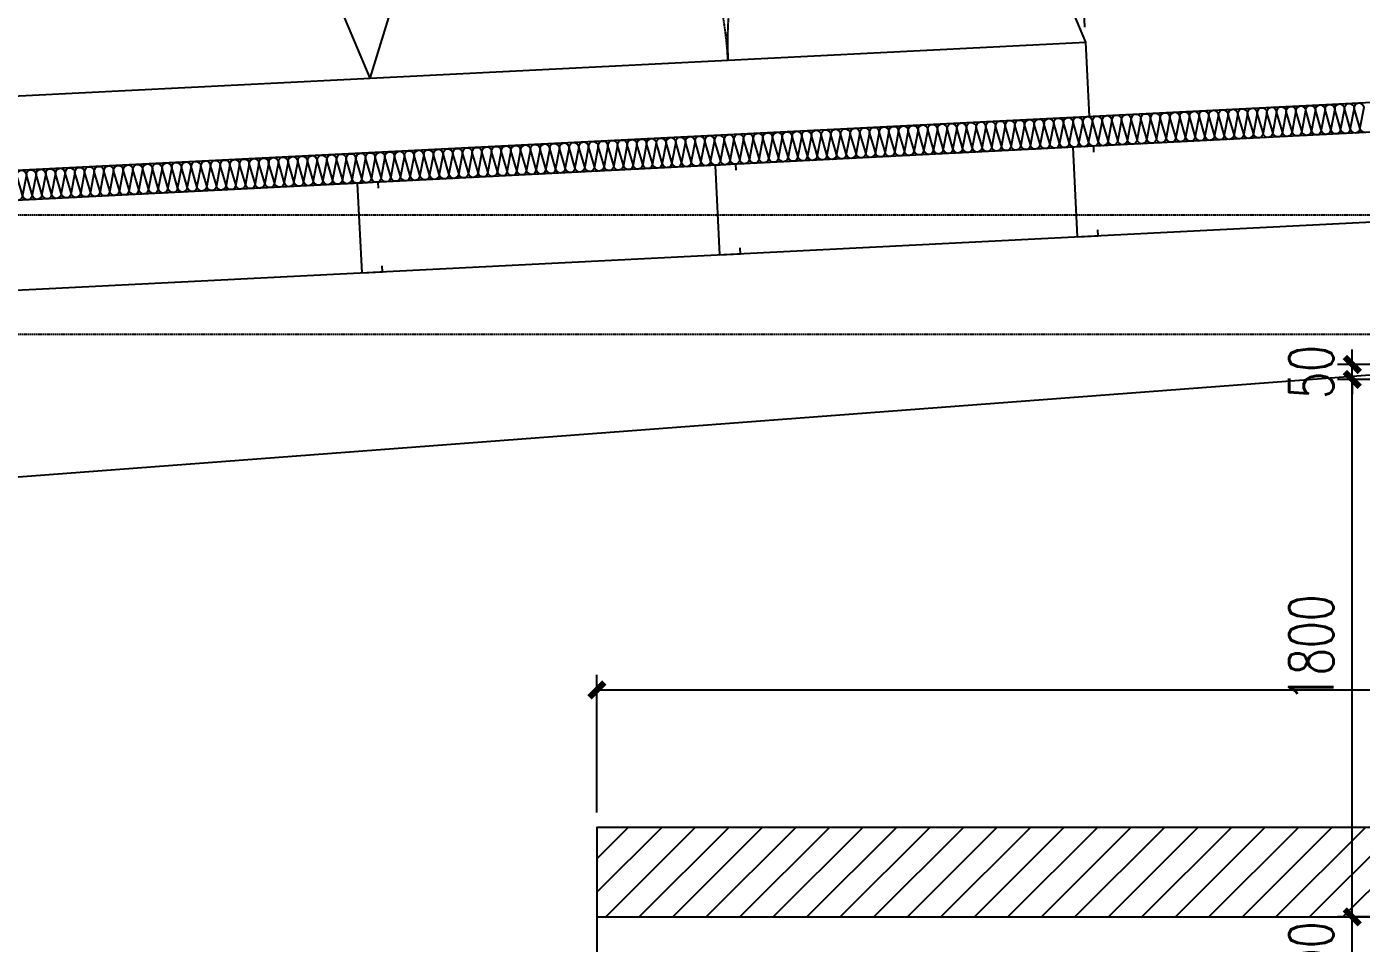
# Model space of a CAD drawing. Extents: x -1899985 to 1774885, y 556286 to 2175695.
# Drawn here: x -1749321 to -1744850, y 577919 to 580989 of the extents above; entities that cross this region are included whole.
import ezdxf

# ---------------------------------------------------------------- set-up
doc = ezdxf.new("R2010")
doc.units = 0
doc.header["$LTSCALE"] = 10
doc.header["$MEASUREMENT"] = 0
for name, pattern in [('20剖面图$0$__DASH', [0.35, 0.25, -0.1]), ('20剖面图$0$DASH', [0.35, 0.25, -0.1]), ('20剖面图$0$DOTE', [2.42, 2, -0.2, 0.02, -0.2])]:
    doc.linetypes.add(name, pattern=pattern)
doc.layers.get('Defpoints').update_dxf_attribs({"color": 210})
for name, color, linetype in [('20剖面图$0$A-AXIS-DOTE', 14, '20剖面图$0$DOTE'), ('20剖面图$0$A-HATCH-2', 251, 'Continuous'), ('20剖面图$0$A-LIN-V', 9, 'Continuous'), ('20剖面图$0$A-SFCE', 30, 'Continuous'), ('20剖面图$0$AS-COLN', 6, 'Continuous'), ('20剖面图$0$建-尺寸', 3, 'Continuous'), ('A-LIN-V', 9, 'Continuous')]:
    doc.layers.add(name, color=color, linetype=linetype)
doc.styles.add('20剖面图$0$A-DIM_T3', font='SIMPLEX', dxfattribs={"width": 0.705882, "bigfont": 'GBCBIG'})
doc.dimstyles.new('20剖面图$0$A-DIM&&50', dxfattribs={"dimtxt": 148.75, "dimasz": 50, "dimexe": 50, "dimexo": 50, "dimgap": 63.125, "dimtad": 1, "dimdec": 0, "dimzin": 0, "dimdsep": 46, "dimtxsty": '20剖面图$0$A-DIM_T3', "dimblk": '20剖面图$0$_ArchTick', "dimcen": 0.09, "dimclrt": 7, "dimazin": 2, "dimtfac": 1, "dimtdec": 0, "dimtix": 1, "dimtmove": 2, "dimatfit": 3, "dimfxl": 1, "dimtolj": 1, "dimtzin": 0, "dimarcsym": 0})

# ---------------------------------------------------------------- blocks, each defined once
blk = doc.blocks.new('20剖面图$0$_ArchTick')
at = {"color": 0, "linetype": 'ByBlock', "const_width": 0.4}
blk.add_lwpolyline([(-0.5, -0.5), (0.5, 0.5)], dxfattribs=at)
blk = doc.blocks.new('*D548')
at = {"layer": '20剖面图$0$建-尺寸', "color": 0, "lineweight": -2, "transparency": 16777216}
for p, q in [((-519.6, 2150), (-519.6, 2200)), ((-160, 2150), (-569.6, 2150)), ((-519.6, 2100), (-519.6, 2150)), ((-160, 2100), (-569.6, 2100)), ((-519.6, 2100), (-519.6, 2050))]:
    blk.add_line(p, q, dxfattribs=at)
at = {"layer": 'Defpoints', "color": 0, "transparency": 16777216}
for p in [(-519.6, 2150), (-110, 2150), (-110, 2100)]:
    blk.add_point(p, dxfattribs=at)
at = {"layer": '20剖面图$0$建-尺寸', "color": 0, "lineweight": -2, "transparency": 16777216, "xscale": 50, "yscale": 50, "zscale": 50}
for p, rotation in [((-519.6, 2150), 270), ((-519.6, 2100), 90)]:
    blk.add_blockref('20剖面图$0$_ArchTick', p, dxfattribs=dict(at, rotation=rotation))
at = {"layer": '20剖面图$0$建-尺寸', "color": 7, "transparency": 16777216, "insert": (-657.1, 2125), "char_height": 148.75, "attachment_point": 5, "rotation": 90, "style": '20剖面图$0$A-DIM_T3'}
blk.add_mtext('\\A1;50', dxfattribs=at)
blk = doc.blocks.new('*D549')
at = {"layer": '20剖面图$0$建-尺寸', "color": 0, "lineweight": -2, "transparency": 16777216}
for p, q in [((-160, 2100), (-569.6, 2100)), ((-519.6, 300), (-519.6, 2100)), ((-160, 300), (-569.6, 300))]:
    blk.add_line(p, q, dxfattribs=at)
at = {"layer": 'Defpoints', "color": 0, "transparency": 16777216}
for p in [(-519.6, 2100), (-110, 2100), (-110, 300)]:
    blk.add_point(p, dxfattribs=at)
at = {"layer": '20剖面图$0$建-尺寸', "color": 0, "lineweight": -2, "transparency": 16777216, "xscale": 50, "yscale": 50, "zscale": 50}
for p, rotation in [((-519.6, 2100), 90), ((-519.6, 300), 270)]:
    blk.add_blockref('20剖面图$0$_ArchTick', p, dxfattribs=dict(at, rotation=rotation))
at = {"layer": '20剖面图$0$建-尺寸', "color": 7, "transparency": 16777216, "insert": (-657.1, 1200), "char_height": 148.75, "attachment_point": 5, "rotation": 90, "style": '20剖面图$0$A-DIM_T3'}
blk.add_mtext('\\A1;1800', dxfattribs=at)
blk = doc.blocks.new('*D550')
at = {"layer": '20剖面图$0$建-尺寸', "color": 0, "lineweight": -2, "transparency": 16777216}
for p, q in [((-519.6, 300), (-519.6, 350)), ((-160, 300), (-569.6, 300)), ((-519.6, 0), (-519.6, 300)), ((-160, 0), (-569.6, 0)), ((-519.6, 0), (-519.6, -50))]:
    blk.add_line(p, q, dxfattribs=at)
at = {"layer": 'Defpoints', "color": 0, "transparency": 16777216}
for p in [(-519.6, 300), (-110, 300), (-110, 0)]:
    blk.add_point(p, dxfattribs=at)
at = {"layer": '20剖面图$0$建-尺寸', "color": 0, "lineweight": -2, "transparency": 16777216, "xscale": 50, "yscale": 50, "zscale": 50}
for p, rotation in [((-519.6, 300), 270), ((-519.6, 0), 90)]:
    blk.add_blockref('20剖面图$0$_ArchTick', p, dxfattribs=dict(at, rotation=rotation))
at = {"layer": '20剖面图$0$建-尺寸', "color": 7, "transparency": 16777216, "insert": (-657.1, 150), "char_height": 148.75, "attachment_point": 5, "rotation": 90, "style": '20剖面图$0$A-DIM_T3'}
blk.add_mtext('\\A1;300', dxfattribs=at)
blk = doc.blocks.new('*D551')
at = {"layer": '20剖面图$0$建-尺寸', "color": 0, "lineweight": -2, "transparency": 16777216}
for p, q in [((-3050, 650), (-3050, 1110.2)), ((3050, 650), (3050, 1110.2)), ((-3050, 1060.2), (3050, 1060.2))]:
    blk.add_line(p, q, dxfattribs=at)
at = {"layer": 'Defpoints', "color": 0, "transparency": 16777216}
for p in [(3050, 1060.2), (-3050, 600), (3050, 600)]:
    blk.add_point(p, dxfattribs=at)
at = {"layer": '20剖面图$0$建-尺寸', "color": 0, "lineweight": -2, "transparency": 16777216, "xscale": 50, "yscale": 50, "zscale": 50, "rotation": 180}
blk.add_blockref('20剖面图$0$_ArchTick', (-3050, 1060.2), dxfattribs=at)
at = {"layer": '20剖面图$0$建-尺寸', "color": 0, "lineweight": -2, "transparency": 16777216, "xscale": 50, "yscale": 50, "zscale": 50}
blk.add_blockref('20剖面图$0$_ArchTick', (3050, 1060.2), dxfattribs=at)
at = {"layer": '20剖面图$0$建-尺寸', "color": 7, "transparency": 16777216, "insert": (382.4, 1197.7), "char_height": 148.75, "attachment_point": 5, "style": '20剖面图$0$A-DIM_T3'}
blk.add_mtext('\\A1;6100', dxfattribs=at)
blk = doc.blocks.new('20剖面图$0$CURVEPATTERNLIB$SYSLIB$岩棉板')
at = {"color": 0}
for p, q in [((0, -17), (12, -67)), ((12, -67), (24, -17))]:
    blk.add_line(p, q, dxfattribs=at)
for centre, start, end in [((12, -17), 0, 180), ((0, -67), 270, 0), ((24, -67), 180, 270)]:
    blk.add_arc(centre, 12, start, end, dxfattribs=at)
blk = doc.blocks.new('*D594')
at = {"layer": '20剖面图$0$建-尺寸', "color": 0, "lineweight": -2, "transparency": 16777216}
for p, q in [((-1777489.3, 580880.8), (-1777473.7, 581190.4)), ((-1777476.2, 581140.5), (-1772682.3, 580899.3)), ((-1772695.3, 580639.6), (-1772679.7, 580949.2))]:
    blk.add_line(p, q, dxfattribs=at)
at = {"layer": 'Defpoints', "color": 0, "transparency": 16777216}
for p in [(-1772682.3, 580899.3), (-1777491.8, 580830.9), (-1772697.8, 580589.7)]:
    blk.add_point(p, dxfattribs=at)
at = {"layer": '20剖面图$0$建-尺寸', "color": 0, "lineweight": -2, "transparency": 16777216, "xscale": 50, "yscale": 50, "zscale": 50}
for p, rotation in [((-1777476.2, 581140.5), 177.1195904165195), ((-1772682.3, 580899.3), 357.1195904165195)]:
    blk.add_blockref('20剖面图$0$_ArchTick', p, dxfattribs=dict(at, rotation=rotation))
at = {"layer": '20剖面图$0$建-尺寸', "color": 7, "transparency": 16777216, "insert": (-1775072.3, 581157.2), "char_height": 148.75, "attachment_point": 5, "rotation": 357.1196, "style": '20剖面图$0$A-DIM_T3'}
blk.add_mtext('\\A1;4800', dxfattribs=at)
blk = doc.blocks.new('20剖面图$0$G$C2C10B007')
at = {"layer": '20剖面图$0$A-LIN-V'}
h = blk.add_hatch(dxfattribs=at)
h.set_pattern_fill('ANSI31', color=252, scale=50)
h.set_pattern_definition([(45, (0, 400), (-56.1266, 56.1266), [])])
h.paths.add_polyline_path([(-150, 600), (-3050, 600), (-3050, 300), (3050, 300), (3050, 600), (150, 600), (150, 2100), (-150, 2100)])
blk.add_lwpolyline([(-150, 600), (-3050, 600), (-3050, 300), (3050, 300), (3050, 600), (150, 600), (150, 2100), (-150, 2100), (-150, 600)], dxfattribs=at)
at = {"layer": '20剖面图$0$A-SFCE', "linetype": '20剖面图$0$DASH'}
blk.add_line((-3050, 300), (-3050, 0), dxfattribs=at)
at = {"layer": '20剖面图$0$建-尺寸'}
for p1, p2, picture, middle in [((-110, 2100), (-110, 2150), '*D548', (-657.1, 2125)), ((-110, 300), (-110, 2100), '*D549', (-657.1, 1200)), ((-110, 0), (-110, 300), '*D550', (-657.1, 150))]:
    dim = blk.add_aligned_dim(p1=p1, p2=p2, distance=409.6, dimstyle='20剖面图$0$A-DIM&&50', dxfattribs=at)
    dim.commit()
    dim.dimension.update_dxf_attribs({"geometry": picture, "text_midpoint": middle})
dim = blk.add_linear_dim(base=(3050, 1060.2), p1=(-3050, 600), p2=(3050, 600), angle=0, dimstyle='20剖面图$0$A-DIM&&50', dxfattribs=at)
dim.commit()
dim.dimension.update_dxf_attribs({"geometry": '*D551', "text_midpoint": (382.4, 1197.7), "dimtype": 161})
blk = doc.blocks.new('20剖面图$0$G$C845E5159')
at = {"layer": '20剖面图$0$A-LIN-V', "color": 2}
for p, q in [((300, 700), (8250, 1100)), ((300, 0), (8250, 600))]:
    blk.add_line(p, q, dxfattribs=at)
at = {"layer": '20剖面图$0$A-LIN-V'}
for points in [[(6865.1, 1310.7), (6864.1, 1330.6), (6794.2, 1327.1), (6809.3, 1027.5), (6879.2, 1031), (6878.2, 1051)], [(5666.6, 1250.4), (5665.6, 1270.3), (5595.7, 1266.8), (5610.8, 967.2), (5680.7, 970.7), (5679.7, 990.7)], [(4468.1, 1190.1), (4467.1, 1210), (4397.2, 1206.5), (4412.3, 906.9), (4482.2, 910.4), (4481.2, 930.4)]]:
    blk.add_lwpolyline(points, dxfattribs=at)
at = {"layer": '20剖面图$0$AS-COLN'}
for p, q in [((8250, 1500.5), (401.1, 1105.6)), ((8250, 1400.4), (400.1, 1005.4))]:
    blk.add_line(p, q, dxfattribs=at)
at = {"layer": '20剖面图$0$A-HATCH-2', "xscale": -1.354458951392196, "yscale": 1.351351351351351, "zscale": 1.351351351351351, "rotation": 2.88037755284905}
for p in [(7767.9, 1483.3), (6858.9, 1437.5), (6891.3, 1439.2), (6923.8, 1440.8), (6956.3, 1442.4), (6988.7, 1444.1), (7021.2, 1445.7), (7053.7, 1447.3), (7086.1, 1449), (7118.6, 1450.6), (7151.1, 1452.2), (7183.5, 1453.9), (7216, 1455.5), (7248.5, 1457.1), (7280.9, 1458.8), (7313.4, 1460.4), (7345.9, 1462), (7378.3, 1463.7), (7410.8, 1465.3), (7443.3, 1466.9), (7475.7, 1468.6), (7508.2, 1470.2), (7540.7, 1471.8), (7573.1, 1473.5), (7605.6, 1475.1), (7638.1, 1476.7), (7670.5, 1478.4), (7703, 1480), (7735.5, 1481.6), (5982.3, 1393.4), (6014.8, 1395.1), (6047.2, 1396.7), (6079.7, 1398.3), (6112.2, 1400), (6144.6, 1401.6), (6177.1, 1403.2), (6209.6, 1404.9), (6242, 1406.5), (6274.5, 1408.1), (6307, 1409.8), (6339.4, 1411.4), (6371.9, 1413), (6404.4, 1414.7), (6436.8, 1416.3), (6469.3, 1417.9), (6501.8, 1419.6), (6534.2, 1421.2), (6566.7, 1422.8), (6599.2, 1424.5), (6631.6, 1426.1), (6664.1, 1427.7), (6696.6, 1429.4), (6729, 1431), (6761.5, 1432.6), (6794, 1434.3), (6826.4, 1435.9), (5105.7, 1349.3), (5138.2, 1350.9), (5170.7, 1352.6), (5203.1, 1354.2), (5235.6, 1355.8), (5268.1, 1357.5), (5300.5, 1359.1), (5333, 1360.7), (5365.4, 1362.4), (5397.9, 1364), (5430.4, 1365.6), (5462.8, 1367.3), (5495.3, 1368.9), (5527.8, 1370.5), (5560.2, 1372.2), (5592.7, 1373.8), (5625.2, 1375.4), (5657.6, 1377.1), (5690.1, 1378.7), (5722.6, 1380.3), (5755, 1382), (5787.5, 1383.6), (5820, 1385.2), (5852.4, 1386.9), (5884.9, 1388.5), (5917.4, 1390.1), (5949.8, 1391.8), (4196.7, 1303.6), (4229.1, 1305.2), (4261.6, 1306.8), (4294.1, 1308.5), (4326.5, 1310.1), (4359, 1311.7), (4391.5, 1313.4), (4423.9, 1315), (4456.4, 1316.6), (4488.9, 1318.3), (4521.3, 1319.9), (4553.8, 1321.5), (4586.3, 1323.2), (4618.7, 1324.8), (4651.2, 1326.4), (4683.7, 1328.1), (4716.1, 1329.7), (4748.6, 1331.3), (4781.1, 1333), (4813.5, 1334.6), (4846, 1336.2), (4878.5, 1337.9), (4910.9, 1339.5), (4943.4, 1341.1), (4975.9, 1342.8), (5008.3, 1344.4), (5040.8, 1346), (5073.3, 1347.7), (3320.1, 1259.5), (3352.6, 1261.1), (3385, 1262.7), (3417.5, 1264.4), (3450, 1266), (3482.4, 1267.6), (3514.9, 1269.3), (3547.4, 1270.9), (3579.8, 1272.5), (3612.3, 1274.2), (3644.8, 1275.8), (3677.2, 1277.4), (3709.7, 1279.1), (3742.2, 1280.7), (3774.6, 1282.3), (3807.1, 1284), (3839.5, 1285.6), (3872, 1287.2), (3904.5, 1288.9), (3936.9, 1290.5), (3969.4, 1292.1), (4001.9, 1293.8), (4034.3, 1295.4), (4066.8, 1297), (4099.3, 1298.7), (4131.7, 1300.3), (4164.2, 1301.9), (3287.6, 1257.8)]:
    blk.add_blockref('20剖面图$0$CURVEPATTERNLIB$SYSLIB$岩棉板', p, dxfattribs=at)
at = {"layer": '20剖面图$0$A-LIN-V'}
blk.add_blockref('20剖面图$0$G$C2C10B007', (8250, -1550), dxfattribs=at)
blk = doc.blocks.new('20剖面图$0$1231534634654')
at = {"layer": '20剖面图$0$A-LIN-V'}
for points in [[(-1775094.8, 580710.3), (-1775448, 581857.1)], [(-1775094.8, 580710.3), (-1774628.2, 581815.9)], [(-1772697.8, 580589.7), (-1773051.1, 581736.5)], [(-1777491.8, 580830.9), (-1772697.8, 580589.7)], [(-1772710.4, 580340), (-1772697.8, 580589.7)]]:
    blk.add_lwpolyline(points, dxfattribs=at)
at = {"layer": '20剖面图$0$A-LIN-V', "linetype": '20剖面图$0$DASH'}
for centre, start, end in [((-1775094.8, 580710.3), 107.1196, 177.1196), ((-1775094.8, 580710.3), 357.1196, 67.1196), ((-1772697.8, 580589.7), 107.1196, 177.1196)]:
    blk.add_arc(centre, 1200, start, end, dxfattribs=at)
at = {"layer": '20剖面图$0$建-尺寸'}
dim = blk.add_aligned_dim(p1=(-1777491.8, 580830.9), p2=(-1772697.8, 580589.7), distance=310, dimstyle='20剖面图$0$A-DIM&&50', dxfattribs=at)
dim.commit()
dim.dimension.update_dxf_attribs({"geometry": '*D594', "text_midpoint": (-1775072.3, 581157.2)})
blk = doc.blocks.new('20剖面图$0$42432')
at = {"layer": '20剖面图$0$A-LIN-V', "rotation": 5.760755105663479}
blk.add_blockref('20剖面图$0$1231534634654', (125748.8, 181213.9), dxfattribs=at)
blk = doc.blocks.new('20剖面图')
at = {"layer": '20剖面图$0$A-AXIS-DOTE', "linetype": '20剖面图$0$__DASH', "ltscale": 2}
for p, q in [((-1669330, 580357.5), (-1785568.2, 580357.5)), ((-1669330, 579957.5), (-1785568.2, 579957.5))]:
    blk.add_line(p, q, dxfattribs=at)
at = {"layer": '20剖面图$0$A-LIN-V'}
for name, p in [('20剖面图$0$G$C845E5159', (-1752610.4, 579257.5)), ('20剖面图$0$42432', (-49500, 0))]:
    blk.add_blockref(name, p, dxfattribs=at)

msp = doc.modelspace()

# ---------------------------------------------------------------- block references
at = {"layer": 'A-LIN-V'}
msp.add_blockref('20剖面图', (0, 0), dxfattribs=at)

doc.saveas('drawing.dxf')
